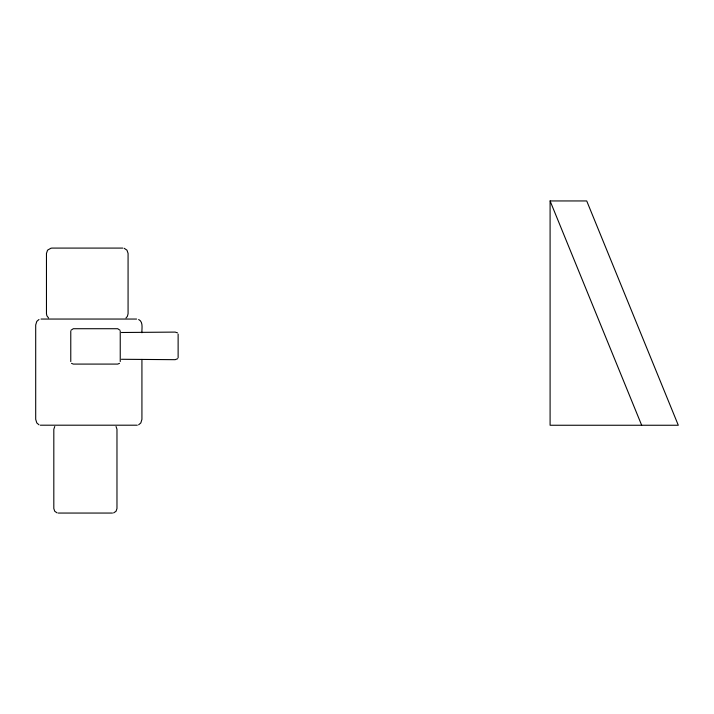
<?xml version="1.0" encoding="UTF-8"?>
<svg xmlns="http://www.w3.org/2000/svg" width="714" height="714" viewBox="0 0 714 714"><rect width="100%" height="100%" fill="white"/><g stroke="black" fill="none" stroke-linecap="round" stroke-linejoin="round"><path stroke-width="1.07" d="M70.972 330.279L73.301 328.717L117.721 328.717L120.05 330.279M54.755 426.499L53.818 429.239L53.818 508.555L54.755 511.295L57.165 512.902M177.732 358.696L175.171 359.678L121.407 359.276M125.985 317.953L127.36 316.4L128.074 313.741L128.074 253.399L126.967 250.168L124.129 248.267M119.497 363.346L117.721 364.086L73.301 364.086L71.516 363.346M38.984 319.506L36.798 321.371L35.7 324.968L35.7 419.332L36.798 422.938L38.984 424.803M138.641 424.803L140.828 422.938L141.925 419.332L141.925 359.383M121.407 332.501L175.171 332.099L177.509 332.867M113.624 512.902L116.034 511.295L116.971 508.555L116.971 429.239L116.034 426.499M51.087 248.133L47.561 250.168L46.464 253.399L46.464 313.741L46.874 315.775L48.543 317.953M550.092 200.946L586.721 200.946L678.3 425.249L550.092 425.249L550.092 200.946L641.672 425.249M51.783 248.088L122.754 248.088M41.028 319.051L136.606 319.051M40.332 425.196L137.293 425.196M58.325 513.054L112.464 513.054M138.641 319.506C143.532 321.88 141.64 328.601 141.925 332.742M178.125 334.081L178.125 357.696M120.238 331.242L120.238 361.561M70.775 331.242L70.775 361.561"/></g></svg>
